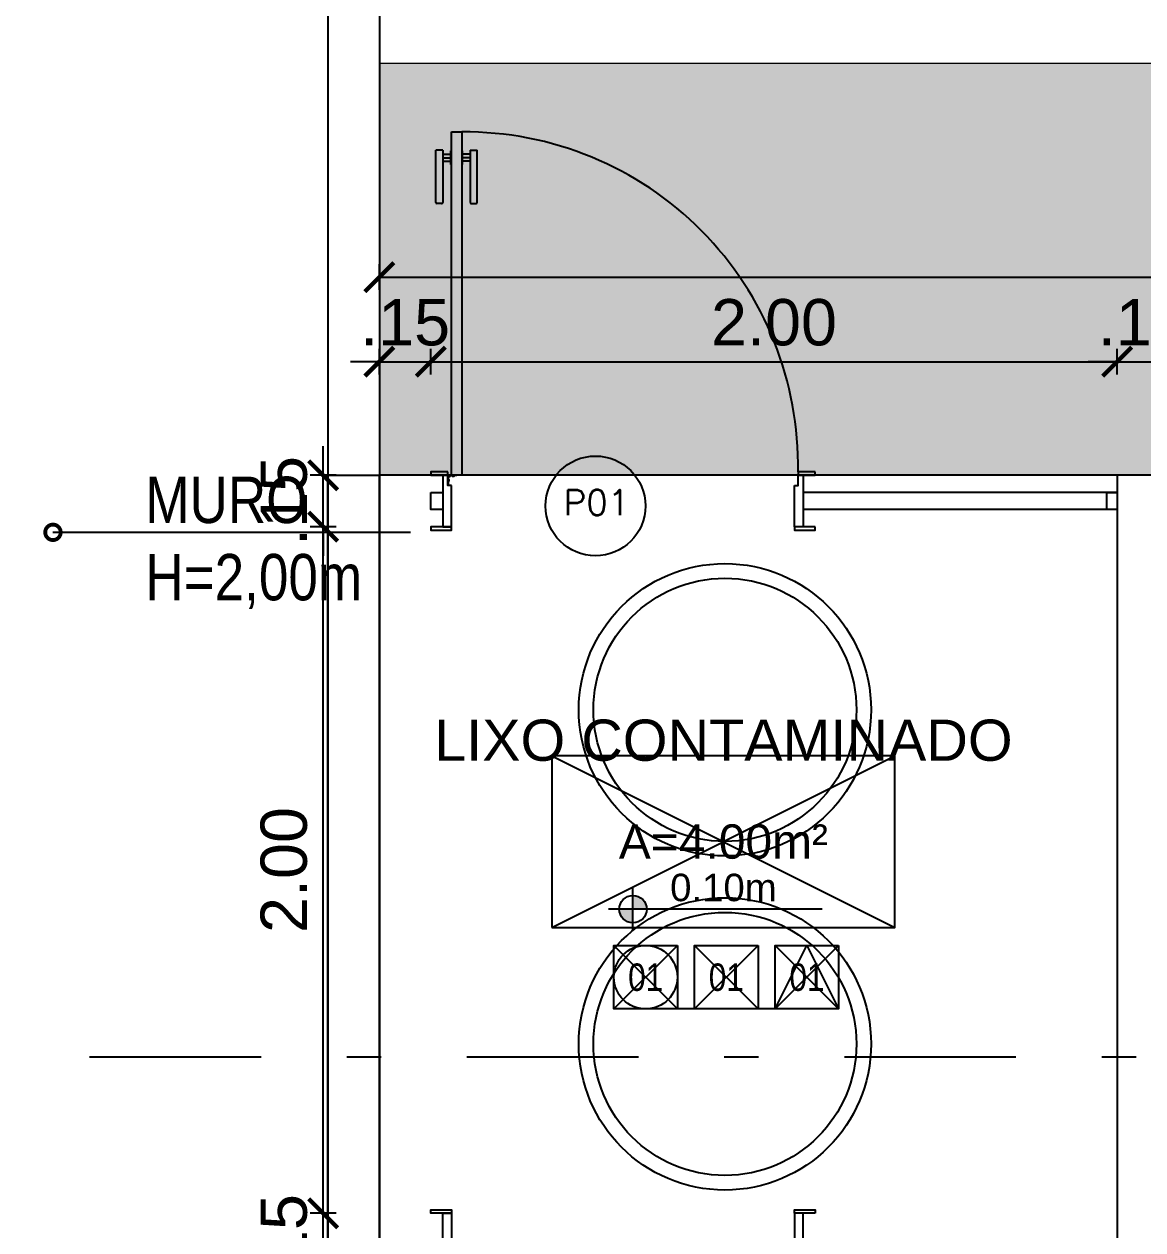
# Model space of a CAD drawing. Header units: inches. Extents: x 44782 to 44933, y 6798 to 6838.
# Drawn here: x 44784.43 to 44787.691, y 6815.984 to 6819.497 of the extents above; entities that cross this region are included whole.
import ezdxf
from ezdxf import colors
from ezdxf.entities.mleader import LeaderData, LeaderLine
from ezdxf.enums import TextEntityAlignment as Align
from ezdxf.math import Vec2, Vec3

# ---------------------------------------------------------------- set-up
doc = ezdxf.new("R2010")
doc.units = ezdxf.units.IN
doc.header["$MEASUREMENT"] = 0
doc.linetypes.add('DASHDOT', pattern=[1, 0.5, -0.25, 0, -0.25])
doc.layers.get('Defpoints').update_dxf_attribs({"color": 250})
doc.layers.add('at_Entity', color=7, linetype='Continuous', lineweight=9)
doc.layers.add('at_Text', color=7, linetype='Continuous', lineweight=9)
for name, color, linetype in [('ESQUADRIAS', 7, 'Continuous'), ('Esquadrias_Portas', 7, 'Continuous'), ('H. PAVER CINZA 1', 252, 'Continuous'), ('LAYOUT', 7, 'Continuous'), ('linha de corte', 1, 'Continuous'), ('MURO', 2, 'Continuous'), ('PAREDES', 4, 'Continuous'), ('PONTO DENTISTA', 7, 'Continuous'), ('TEXTO01', 7, 'Continuous'), ('TEXTO02', 3, 'Continuous'), ('TEXTO03', 2, 'Continuous'), ('TEXTO_ESP_FORRO', 62, 'Continuous'), ('TEXTO_ESP_PAREDES', 10, 'Continuous'), ('TEXTO_ESP_PISO', 150, 'Continuous')]:
    doc.layers.add(name, color=color, linetype=linetype)
doc.styles.add('ARIAL', font='ARIALN.TTF', dxfattribs={"height": 0.18})
doc.styles.add('Fonte 02', font='ARIALUNI.TTF')
doc.styles.add('FONTE01', font='swissi.ttf')
doc.styles.add('Fonte02', font='arial.ttf')
doc.styles.add('ROMANS', font='romans.shx')
doc.dimstyles.new('Esc 1-75', dxfattribs={"dimscale": 0.75, "dimtxt": 0.18, "dimasz": 0.1125, "dimexe": 0.05, "dimexo": 0.05, "dimgap": 0.06, "dimtad": 1, "dimzin": 4, "dimdsep": 46, "dimtxsty": 'Fonte 02', "dimblk": 'ARCHTICK', "dimcen": 0, "dimclrd": 250, "dimclre": 250, "dimadec": 0, "dimazin": 1, "dimtfac": 1, "dimtix": 1, "dimtmove": 1, "dimatfit": 3, "dimldrblk": 'ARCHTICK', "dimfxl": 0, "dimarcsym": 0})

# ---------------------------------------------------------------- blocks, each defined once
blk = doc.blocks.new('_DotSmall')
at = {"color": 0, "linetype": 'ByBlock', "const_width": 0.5}
blk.add_lwpolyline([(-0.0625, 0, 1), (0.0625, 0, 1)], format="xyb", close=True, dxfattribs=at)
blk = doc.blocks.new('P100_02')
at = {"layer": 'Esquadrias_Portas', "color": 2}
for p, q in [((0.025, 0.075), (0.025, 1.075)), ((0.025, 1.075), (0.055, 1.075)), ((0.055, 1.075), (0.055, 0.075)), ((0.055, 0.075), (0.025, 0.075))]:
    blk.add_line(p, q, dxfattribs=at)
at = {"layer": 'Esquadrias_Portas', "color": 3, "linetype": 'Continuous'}
for p, q in [((-0.02, 0.8698), (-0.02, 1.0215)), ((0, 1.0215), (0, 0.8698)), ((0.023, 0.98), (0.023, 1.02)), ((0.057, 0.98), (0.057, 1.02)), ((0.08, 1.0215), (0.08, 0.8698)), ((0.1, 0.8698), (0.1, 1.0215)), ((-0.0035, 0.8668), (-0.0175, 0.8668)), ((0.0835, 0.8668), (0.0975, 0.8668))]:
    blk.add_line(p, q, dxfattribs=at)
at = {"layer": 'Esquadrias_Portas', "color": 3}
for p, q in [((0, 1.0215), (-0.02, 1.0215)), ((0.023, 1.02), (0.025, 1.02)), ((0.057, 1.02), (0.055, 1.02)), ((0.08, 1.0215), (0.1, 1.0215)), ((0, 1.01), (0.023, 1.01)), ((0, 1), (0.023, 1)), ((0, 0.99), (0.023, 0.99)), ((0.08, 1.01), (0.057, 1.01)), ((0.08, 1), (0.057, 1)), ((0.08, 0.99), (0.057, 0.99)), ((0.023, 0.98), (0.025, 0.98)), ((0.057, 0.98), (0.055, 0.98))]:
    blk.add_line(p, q, dxfattribs=at)
at = {"layer": 'Esquadrias_Portas'}
for p, q in [((0.0315, 0.0735), (0.0285, 0.0735)), ((0.0165, 0.0585), (0.0165, 0.0615))]:
    blk.add_line(p, q, dxfattribs=at)
at = {"layer": 'Esquadrias_Portas', "color": 3}
for points in [[(0.015, 0.085), (-0.035, 0.085), (-0.035, 0.075), (0.015, 0.075)], [(1.085, 0.085), (1.035, 0.085), (1.035, 0.075), (1.085, 0.075)], [(0.025, -0.075), (0, -0.075), (-0.035, -0.075), (-0.035, -0.085), (0.025, -0.085)], [(1.085, -0.075), (1.025, -0.075), (1.025, -0.085), (1.085, -0.085)]]:
    blk.add_lwpolyline(points, close=True, dxfattribs=at)
at = {"layer": 'Esquadrias_Portas', "color": 2}
for points in [[(0.025, 0.045), (0.015, 0.045), (0.015, 0.075), (0, 0.075), (0, -0.075), (0.025, -0.075)], [(1.025, 0.045), (1.035, 0.045), (1.035, 0.075), (1.05, 0.075), (1.05, -0.075), (1.025, -0.075)]]:
    blk.add_lwpolyline(points, close=True, dxfattribs=at)
at = {"layer": 'Esquadrias_Portas', "color": 1}
for points in [[(0.016, 0.0705, -0.236068), (0.015, 0.0725), (0.015, 0.07), (0.015, 0.05), (0.016, 0.05)], [(0.0195, 0.074, 0.236068), (0.0175, 0.075), (0.02, 0.075), (0.04, 0.075), (0.04, 0.074)]]:
    blk.add_lwpolyline(points, format="xyb", close=True, dxfattribs=at)
at = {"layer": 'Esquadrias_Portas'}
for points in [[(0.0275, 0.0727), (0.0285, 0.0735), (0.0285, 0.074)], [(0.0304, 0.0727), (0.0304, 0.0725), (0.0325, 0.0725), (0.0325, 0.0727), (0.0275, 0.0727), (0.0275, 0.0725), (0.0296, 0.0725), (0.0296, 0.0727)], [(0.0325, 0.0727), (0.0315, 0.0735), (0.0315, 0.074)], [(0.0173, 0.0625), (0.0165, 0.0615), (0.016, 0.0615)], [(0.0173, 0.0575), (0.0165, 0.0585), (0.016, 0.0585)], [(0.0173, 0.0596), (0.0175, 0.0596), (0.0175, 0.0575), (0.0173, 0.0575), (0.0173, 0.0625), (0.0175, 0.0625), (0.0175, 0.0604), (0.0173, 0.0604)]]:
    blk.add_lwpolyline(points, dxfattribs=at)
at = {"layer": 'Esquadrias_Portas', "color": 1}
blk.add_circle((0.0175, 0.0725), 0.0025, dxfattribs=at)
at = {"layer": 'Esquadrias_Portas'}
blk.add_arc((0.0634, 0.1033), 0.9718, 358.9233, 90.495, dxfattribs=at)
at = {"layer": 'Esquadrias_Portas', "color": 3, "linetype": 'Continuous'}
for centre, start, end in [((-0.017, 0.8698), 180, 260.5377), ((-0.003, 0.8698), 260.5377, 360), ((0.083, 0.8698), 180, 279.4623), ((0.097, 0.8698), 279.4623, 0)]:
    blk.add_arc(centre, 0.003, start, end, dxfattribs=at)
blk = doc.blocks.new('Leg_Ambiente05_50')
at = {"layer": 'TEXTO01', "linetype": 'Continuous', "ltscale": 0.0001}
h = blk.add_hatch(color=256, dxfattribs=at)
h.paths.add_polyline_path([(-0.2635, -0.157), (-0.2635, -0.1969), (-0.2235, -0.1969, 0.414214)])
h.paths.add_polyline_path([(-0.2635, -0.1969), (-0.3034, -0.1969, 0.414214), (-0.2635, -0.2368)])
at = {"layer": 'Defpoints'}
for p, q in [((-0.5, -0.25), (0.5, 0.25)), ((-0.5, 0.25), (0.5, -0.25))]:
    blk.add_line(p, q, dxfattribs=at)
blk.add_lwpolyline([(-0.5, -0.25), (0.5, -0.25), (0.5, 0.25), (-0.5, 0.25)], close=True, dxfattribs=at)
at = {"layer": 'TEXTO01', "linetype": 'Continuous', "ltscale": 0.0001}
for p, q in [((-0.2635, -0.2589), (-0.2635, -0.1349)), ((0.2874, -0.1969), (-0.3344, -0.1969))]:
    blk.add_line(p, q, dxfattribs=at)
blk.add_circle((-0.2635, -0.1969), 0.0399, dxfattribs=at)
at = {"layer": 'TEXTO01', "style": 'FONTE01'}
blk.add_attdef('NÍVEL', text='', height=0.08, dxfattribs=at).set_placement((0, -0.1338), align=Align.MIDDLE_CENTER)
at = {"layer": 'TEXTO02', "style": 'Fonte02'}
blk.add_attdef('ÁREA', text='', height=0.1, dxfattribs=at).set_placement((0, 0.0311), align=Align.MIDDLE_CENTER)
at = {"layer": 'TEXTO03', "style": 'Fonte02'}
for tag, p in [('AMB1', (0.0037, 0.5301)), ('AMB1', (0, 0.3711)), ('AMB2', (0, 0.2036))]:
    blk.add_attdef(tag, text='', height=0.12, dxfattribs=at).set_placement(p, align=Align.MIDDLE_CENTER)
blk = doc.blocks.new('_ARCHTICK')
at = {"color": 0, "linetype": 'ByBlock', "const_width": 0.15}
blk.add_lwpolyline([(-0.5, -0.5), (0.5, 0.5)], dxfattribs=at)
blk = doc.blocks.new('*D273')
at = {"color": 250, "lineweight": -2, "transparency": 16777216}
for p, q in [((44785.4655, 6818.4757), (44785.4655, 6818.5507)), ((44785.6155, 6818.4757), (44785.6155, 6818.5507)), ((44785.4655, 6818.5132), (44785.3811, 6818.5132)), ((44785.4655, 6818.5132), (44785.6155, 6818.5132)), ((44785.6155, 6818.5132), (44785.6999, 6818.5132))]:
    blk.add_line(p, q, dxfattribs=at)
at = {"layer": 'Defpoints', "color": 0, "transparency": 16777216}
for p in [(44785.6155, 6818.5132), (44785.4655, 6818.1824), (44785.6155, 6818.1824)]:
    blk.add_point(p, dxfattribs=at)
at = {"color": 250, "lineweight": -2, "transparency": 16777216, "xscale": 0.084375, "yscale": 0.084375, "zscale": 0.084375}
blk.add_blockref('_ARCHTICK', (44785.4655, 6818.5132), dxfattribs=at)
at = {"color": 250, "lineweight": -2, "transparency": 16777216, "xscale": 0.084375, "yscale": 0.084375, "zscale": 0.084375, "rotation": 180}
blk.add_blockref('_ARCHTICK', (44785.6155, 6818.5132), dxfattribs=at)
at = {"color": 0, "transparency": 16777216, "insert": (44785.5405, 6818.6272), "char_height": 0.135, "attachment_point": 5, "style": 'Fonte 02'}
blk.add_mtext('.15', dxfattribs=at)
blk = doc.blocks.new('*D274')
at = {"color": 250, "lineweight": -2, "transparency": 16777216}
for p, q in [((44785.6155, 6818.4757), (44785.6155, 6818.5507)), ((44787.6155, 6818.4757), (44787.6155, 6818.5507)), ((44785.6155, 6818.5132), (44787.6155, 6818.5132))]:
    blk.add_line(p, q, dxfattribs=at)
at = {"layer": 'Defpoints', "color": 0, "transparency": 16777216}
for p in [(44787.6155, 6818.5132), (44785.6155, 6818.1824), (44787.6155, 6818.1824)]:
    blk.add_point(p, dxfattribs=at)
at = {"color": 250, "lineweight": -2, "transparency": 16777216, "xscale": 0.084375, "yscale": 0.084375, "zscale": 0.084375, "rotation": 180}
blk.add_blockref('_ARCHTICK', (44785.6155, 6818.5132), dxfattribs=at)
at = {"color": 250, "lineweight": -2, "transparency": 16777216, "xscale": 0.084375, "yscale": 0.084375, "zscale": 0.084375}
blk.add_blockref('_ARCHTICK', (44787.6155, 6818.5132), dxfattribs=at)
at = {"color": 0, "transparency": 16777216, "insert": (44786.6155, 6818.6272), "char_height": 0.135, "attachment_point": 5, "style": 'Fonte 02'}
blk.add_mtext('2.00', dxfattribs=at)
blk = doc.blocks.new('*D275')
at = {"color": 250, "lineweight": -2, "transparency": 16777216}
for p, q in [((44787.6155, 6818.4757), (44787.6155, 6818.5507)), ((44787.7655, 6818.4757), (44787.7655, 6818.5507)), ((44787.6155, 6818.5132), (44787.5311, 6818.5132)), ((44787.6155, 6818.5132), (44787.7655, 6818.5132)), ((44787.7655, 6818.5132), (44787.8499, 6818.5132))]:
    blk.add_line(p, q, dxfattribs=at)
at = {"layer": 'Defpoints', "color": 0, "transparency": 16777216}
for p in [(44787.7655, 6818.5132), (44787.6155, 6818.1824), (44787.7655, 6818.1824)]:
    blk.add_point(p, dxfattribs=at)
at = {"color": 250, "lineweight": -2, "transparency": 16777216, "xscale": 0.084375, "yscale": 0.084375, "zscale": 0.084375}
blk.add_blockref('_ARCHTICK', (44787.6155, 6818.5132), dxfattribs=at)
at = {"color": 250, "lineweight": -2, "transparency": 16777216, "xscale": 0.084375, "yscale": 0.084375, "zscale": 0.084375, "rotation": 180}
blk.add_blockref('_ARCHTICK', (44787.7655, 6818.5132), dxfattribs=at)
at = {"color": 0, "transparency": 16777216, "insert": (44787.6905, 6818.6272), "char_height": 0.135, "attachment_point": 5, "style": 'Fonte 02'}
blk.add_mtext('.15', dxfattribs=at)
blk = doc.blocks.new('*D280')
at = {"color": 250, "lineweight": -2, "transparency": 16777216}
for p, q in [((44785.4655, 6818.7221), (44785.4655, 6818.7971)), ((44792.0655, 6818.7221), (44792.0655, 6818.7971)), ((44785.4655, 6818.7596), (44792.0655, 6818.7596))]:
    blk.add_line(p, q, dxfattribs=at)
at = {"layer": 'Defpoints', "color": 0, "transparency": 16777216}
for p in [(44792.0655, 6818.7596), (44785.4655, 6818.1824), (44792.0655, 6818.1824)]:
    blk.add_point(p, dxfattribs=at)
at = {"color": 250, "lineweight": -2, "transparency": 16777216, "xscale": 0.084375, "yscale": 0.084375, "zscale": 0.084375, "rotation": 180}
blk.add_blockref('_ARCHTICK', (44785.4655, 6818.7596), dxfattribs=at)
at = {"color": 250, "lineweight": -2, "transparency": 16777216, "xscale": 0.084375, "yscale": 0.084375, "zscale": 0.084375}
blk.add_blockref('_ARCHTICK', (44792.0655, 6818.7596), dxfattribs=at)
at = {"color": 0, "transparency": 16777216, "insert": (44788.7655, 6818.8735), "char_height": 0.135, "attachment_point": 5, "style": 'Fonte 02'}
blk.add_mtext('6.60', dxfattribs=at)
blk = doc.blocks.new('*D282')
at = {"color": 250, "lineweight": -2, "transparency": 16777216}
for p, q in [((44785.3017, 6816.0324), (44785.3017, 6816.1168)), ((44785.3392, 6816.0324), (44785.2642, 6816.0324)), ((44785.3017, 6815.8824), (44785.3017, 6816.0324)), ((44785.3392, 6815.8824), (44785.2642, 6815.8824)), ((44785.3017, 6815.8824), (44785.3017, 6815.7981))]:
    blk.add_line(p, q, dxfattribs=at)
at = {"layer": 'Defpoints', "color": 0, "transparency": 16777216}
for p in [(44785.3017, 6816.0324), (44785.6155, 6816.0324), (44785.4655, 6815.8824)]:
    blk.add_point(p, dxfattribs=at)
at = {"color": 250, "lineweight": -2, "transparency": 16777216, "xscale": 0.084375, "yscale": 0.084375, "zscale": 0.084375}
for p, rotation in [((44785.3017, 6816.0324), 270), ((44785.3017, 6815.8824), 90)]:
    blk.add_blockref('_ARCHTICK', p, dxfattribs=dict(at, rotation=rotation))
at = {"color": 0, "transparency": 16777216, "insert": (44785.1877, 6815.9574), "char_height": 0.135, "attachment_point": 5, "rotation": 90, "style": 'Fonte 02'}
blk.add_mtext('.15', dxfattribs=at)
blk = doc.blocks.new('*D283')
at = {"color": 250, "lineweight": -2, "transparency": 16777216}
for p, q in [((44785.3392, 6818.0324), (44785.2642, 6818.0324)), ((44785.3017, 6816.0324), (44785.3017, 6818.0324)), ((44785.3392, 6816.0324), (44785.2642, 6816.0324))]:
    blk.add_line(p, q, dxfattribs=at)
at = {"layer": 'Defpoints', "color": 0, "transparency": 16777216}
for p in [(44785.3017, 6818.0324), (44785.6155, 6818.0324), (44785.6155, 6816.0324)]:
    blk.add_point(p, dxfattribs=at)
at = {"color": 250, "lineweight": -2, "transparency": 16777216, "xscale": 0.084375, "yscale": 0.084375, "zscale": 0.084375}
for p, rotation in [((44785.3017, 6818.0324), 90), ((44785.3017, 6816.0324), 270)]:
    blk.add_blockref('_ARCHTICK', p, dxfattribs=dict(at, rotation=rotation))
at = {"color": 0, "transparency": 16777216, "insert": (44785.1877, 6817.0324), "char_height": 0.135, "attachment_point": 5, "rotation": 90, "style": 'Fonte 02'}
blk.add_mtext('2.00', dxfattribs=at)
blk = doc.blocks.new('*D284')
at = {"color": 250, "lineweight": -2, "transparency": 16777216}
for p, q in [((44785.3017, 6818.1824), (44785.3017, 6818.2668)), ((44785.3392, 6818.1824), (44785.2642, 6818.1824)), ((44785.3017, 6818.0324), (44785.3017, 6818.1824)), ((44785.3392, 6818.0324), (44785.2642, 6818.0324)), ((44785.3017, 6818.0324), (44785.3017, 6817.9481))]:
    blk.add_line(p, q, dxfattribs=at)
at = {"layer": 'Defpoints', "color": 0, "transparency": 16777216}
for p in [(44785.3017, 6818.1824), (44785.4655, 6818.1824), (44785.6155, 6818.0324)]:
    blk.add_point(p, dxfattribs=at)
at = {"color": 250, "lineweight": -2, "transparency": 16777216, "xscale": 0.084375, "yscale": 0.084375, "zscale": 0.084375}
for p, rotation in [((44785.3017, 6818.1824), 270), ((44785.3017, 6818.0324), 90)]:
    blk.add_blockref('_ARCHTICK', p, dxfattribs=dict(at, rotation=rotation))
at = {"color": 0, "transparency": 16777216, "insert": (44785.1877, 6818.1074), "char_height": 0.135, "attachment_point": 5, "rotation": 90, "style": 'Fonte 02'}
blk.add_mtext('.15', dxfattribs=at)
blk = doc.blocks.new('Esp_Pis_Par_For_Esc100')
at = {"layer": 'Defpoints'}
for p, q in [((0, 0.37), (0.37, 0)), ((0.37, 0.37), (0, 0)), ((0.47, 0.37), (0.84, 0)), ((0.84, 0.37), (0.47, 0)), ((0.94, 0.37), (1.31, 0)), ((1.31, 0.37), (0.94, 0)), ((0.47, 0), (0.37, 0)), ((0.94, 0), (0.84, 0))]:
    blk.add_line(p, q, dxfattribs=at)
for points in [[(0.37, 0.37), (0.37, 0), (0, 0), (0, 0.37)], [(1.31, 0.37), (1.31, 0), (0.94, 0), (0.94, 0.37)]]:
    blk.add_lwpolyline(points, close=True, dxfattribs=at)
at = {"layer": 'TEXTO_ESP_FORRO'}
blk.add_lwpolyline([(0.94, 0), (1.125, 0.37), (1.31, 0)], close=True, dxfattribs=at)
at = {"layer": 'TEXTO_ESP_PAREDES'}
blk.add_lwpolyline([(0.84, 0.37), (0.84, 0), (0.47, 0), (0.47, 0.37)], close=True, dxfattribs=at)
at = {"layer": 'TEXTO_ESP_PISO'}
blk.add_circle((0.185, 0.185), 0.185, dxfattribs=at)
at = {"layer": 'TEXTO_ESP_FORRO', "color": 3, "linetype": 'ByBlock', "style": 'ARIAL', "text_generation_flag": 6}
blk.add_attdef('FOR', text='', height=0.16, rotation=180, dxfattribs=at).set_placement((1.125, 0.185), align=Align.MIDDLE_CENTER)
at = {"layer": 'TEXTO_ESP_PAREDES', "color": 3, "linetype": 'ByBlock', "ltscale": 0.0001, "style": 'ARIAL', "text_generation_flag": 6}
blk.add_attdef('PAR', text='', height=0.16, rotation=180, dxfattribs=at).set_placement((0.655, 0.185), align=Align.MIDDLE_CENTER)
at = {"layer": 'TEXTO_ESP_PISO', "color": 3, "linetype": 'ByBlock', "style": 'ARIAL', "text_generation_flag": 6}
blk.add_attdef('PIS', text='', height=0.16, rotation=180, dxfattribs=at).set_placement((0.185, 0.185), align=Align.MIDDLE_CENTER)

msp = doc.modelspace()

# ---------------------------------------------------------------- hatches: boundary and pattern name
at = {"layer": 'H. PAVER CINZA 1'}
msp.add_hatch(color=256, dxfattribs=at).paths.add_polyline_path([(44793.3162, 6819.3824), (44793.3162, 6816.0327), (44792.0655, 6816.0327), (44792.0655, 6818.1824), (44785.4655, 6818.1824), (44785.4655, 6819.3824)])

# ---------------------------------------------------------------- linework, layer by layer
at = {"layer": 'at_Entity', "color": 0}
msp.add_line((44784.6826, 6818.0161), (44785.3153, 6818.0161), dxfattribs=at)
at = {"layer": 'at_Text'}
msp.add_line((44785.4655, 6819.3824), (44793.3162, 6819.3824), dxfattribs=at)
at = {"layer": 'ESQUADRIAS', "color": 3}
for p, q in [((44787.6155, 6818.1324), (44786.7005, 6818.1324)), ((44787.6155, 6818.0824), (44786.7005, 6818.0824))]:
    msp.add_line(p, q, dxfattribs=at)
for points in [[(44785.6155, 6818.1324), (44785.6505, 6818.1324), (44785.6505, 6818.0824), (44785.6155, 6818.0824)], [(44787.5855, 6818.1324), (44787.6155, 6818.1324), (44787.6155, 6818.0824), (44787.5855, 6818.0824)]]:
    msp.add_lwpolyline(points, close=True, dxfattribs=at)
at = {"layer": 'LAYOUT', "color": 3}
for centre in [(44786.4725, 6817.4991), (44786.4725, 6816.5259)]:
    msp.add_circle(centre, 0.4258, dxfattribs=at)
at = {"layer": 'LAYOUT'}
for centre in [(44786.4725, 6817.4991), (44786.4725, 6816.5259)]:
    msp.add_circle(centre, 0.3832, dxfattribs=at)
at = {"layer": 'linha de corte', "color": 6, "linetype": 'DASHDOT'}
msp.add_line((44832.4206, 6816.4876), (44783.1586, 6816.4876), dxfattribs=at)
at = {"layer": 'MURO'}
for p, q in [((44785.3153, 6836.3787), (44785.3153, 6803.6368)), ((44785.4655, 6836.2284), (44785.4655, 6803.6368))]:
    msp.add_line(p, q, dxfattribs=at)
at = {"layer": 'PAREDES'}
for p, q in [((44785.3155, 6815.8824), (44785.3155, 6818.1824)), ((44785.3155, 6818.1824), (44785.4655, 6818.1824)), ((44785.4655, 6815.8824), (44785.4655, 6818.1824)), ((44787.7655, 6818.1824), (44787.6155, 6818.1824)), ((44787.6155, 6818.1824), (44787.6155, 6815.8824))]:
    msp.add_line(p, q, dxfattribs=at)
at = {"layer": 'PAREDES', "color": 1}
msp.add_line((44787.6155, 6818.1824), (44785.4655, 6818.1824), dxfattribs=at)
at = {"layer": 'TEXTO02', "color": 7}
msp.add_circle((44786.0953, 6818.093), 0.1454, dxfattribs=at)

# ---------------------------------------------------------------- block references
ref = msp.add_blockref('Leg_Ambiente05_50', (44786.4681, 6817.1154))
ref.add_attrib('AMB1', 'LIXO CONTAMINADO', dxfattribs={"layer": 'TEXTO03', "color": 2, "height": 0.12, "style": 'Fonte02'}).set_placement((44786.4681, 6817.4106), align=Align.MIDDLE_CENTER)
ref.add_attrib('ÁREA', 'A=4.00m²', dxfattribs={"layer": 'TEXTO02', "color": 3, "height": 0.1, "style": 'Fonte02'}).set_placement((44786.4681, 6817.1154), align=Align.MIDDLE_CENTER)
ref.add_attrib('NÍVEL', '0.10m', dxfattribs={"layer": 'TEXTO01', "height": 0.08, "style": 'FONTE01'}).set_placement((44786.4681, 6816.9816), align=Align.MIDDLE_CENTER)
at = {"xscale": 0.5, "yscale": 0.5, "zscale": 0.5}
msp.add_blockref('Esp_Pis_Par_For_Esc100', (44786.1489, 6816.6277), dxfattribs=at).add_auto_attribs({'PIS': '01', 'PAR': '01', 'FOR': '01'})
at = {"layer": 'ESQUADRIAS', "color": 3}
msp.add_blockref('P100_02', (44785.6505, 6818.1074), dxfattribs=at)
at = {"layer": 'ESQUADRIAS', "color": 3, "xscale": -1, "rotation": 180}
msp.add_blockref('P100_02', (44785.6505, 6815.9574), dxfattribs=at)

# ---------------------------------------------------------------- texts
at = {"layer": 'TEXTO01', "color": 3, "style": 'ROMANS'}
msp.add_text('P01', height=0.07334, dxfattribs=at).set_placement((44786.0983, 6818.0662), align=Align.CENTER)

# ---------------------------------------------------------------- dimensions: what is measured, and where the dimension line sits
for base, p1, p2, picture, middle in [((44792.0655, 6818.7596), (44785.4655, 6818.1824), (44792.0655, 6818.1824), '*D280', (44788.7655, 6818.8735)), ((44785.6155, 6818.5132), (44785.4655, 6818.1824), (44785.6155, 6818.1824), '*D273', (44785.5405, 6818.6272)), ((44787.6155, 6818.5132), (44785.6155, 6818.1824), (44787.6155, 6818.1824), '*D274', (44786.6155, 6818.6272)), ((44787.7655, 6818.5132), (44787.6155, 6818.1824), (44787.7655, 6818.1824), '*D275', (44787.6905, 6818.6272))]:
    dim = msp.add_linear_dim(base=base, p1=p1, p2=p2, dimstyle='Esc 1-75')
    dim.commit()
    dim.dimension.update_dxf_attribs({"geometry": picture, "text_midpoint": middle})
for base, p1, p2, picture, middle in [((44785.3017, 6818.1824), (44785.6155, 6818.0324), (44785.4655, 6818.1824), '*D284', (44785.1877, 6818.1074)), ((44785.3017, 6818.0324), (44785.6155, 6816.0324), (44785.6155, 6818.0324), '*D283', (44785.1877, 6817.0324)), ((44785.3017, 6816.0324), (44785.4655, 6815.8824), (44785.6155, 6816.0324), '*D282', (44785.1877, 6815.9574))]:
    dim = msp.add_linear_dim(base=base, p1=p1, p2=p2, angle=90, dimstyle='Esc 1-75')
    dim.commit()
    dim.dimension.update_dxf_attribs({"geometry": picture, "text_midpoint": middle})

# ---------------------------------------------------------------- leaders
at = {"layer": 'PONTO DENTISTA'}
ml = msp.add_multileader_mtext('Standard', dxfattribs=at)
ml.set_content('MURO\\PH=2,00m', color=256, style='ARIAL')
ml.set_leader_properties()
ml.set_arrow_properties(name='DOTSMALL')
ml.build(insert=Vec2(0, 0))
ml.multileader.update_dxf_attribs({"text_left_attachment_type": 6, "text_right_attachment_type": 6, "dogleg_length": 0.05, "arrow_head_size": 0.09, "scale": 0.75})
ctx = ml.context
ctx.base_point, ctx.scale, ctx.char_height, ctx.arrow_head_size, ctx.landing_gap_size, ctx.plane_origin = Vec3(44784.7085, 6818.0161), 0.75, 0.135, 0.09, 0.075, Vec3(44791.5143, 6818.0161)
ctx.left_attachment, ctx.right_attachment = 6, 6
notes = []
notes.append((ctx, [(0, (1, 1, 0), (44784.671, 6818.0161), (1, 0), 0.0375, [(0, [(44784.5143, 6818.0161)], 0, [])])]))
ctx.mtext.insert, ctx.mtext.flow_direction = Vec3(44784.7835, 6818.1781), 5
for ctx, leaders in notes:
    for number, flags, end, landing, length, lines in leaders:
        leader = LeaderData()
        leader.index, (leader.has_last_leader_line, leader.has_dogleg_vector, leader.attachment_direction) = number, flags
        leader.last_leader_point, leader.dogleg_vector, leader.dogleg_length = Vec3(end), Vec3(landing), length
        for number, points, colour, breaks in lines:
            line = LeaderLine()
            line.index, line.vertices, line.color, line.breaks = number, Vec3.list(points), colors.encode_raw_color(colour), breaks
            leader.lines.append(line)
        ctx.leaders.append(leader)

doc.saveas('drawing.dxf')
